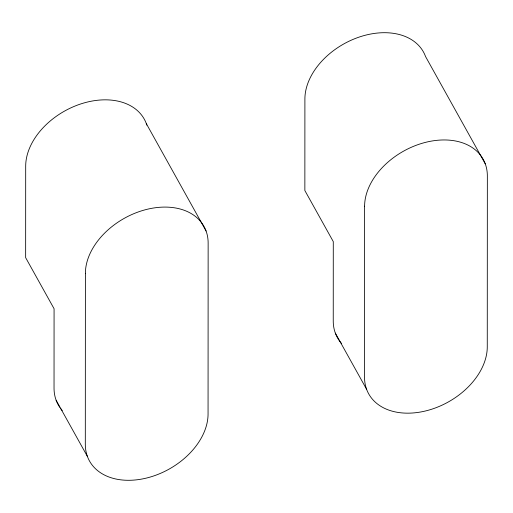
<?xml version="1.0" encoding="UTF-8"?>
<svg xmlns="http://www.w3.org/2000/svg" width="513" height="513" viewBox="0 0 513 513"><rect width="100%" height="100%" fill="white"/><g stroke="black" fill="none" stroke-linecap="round" stroke-linejoin="round"><path stroke-width="0.77" d="M485.266 163.839L425.566 56.577A65.452 45.792 -29.1 0 0 358.292 37.378A65.452 45.792 -29.1 0 0 304.902 98.951L304.857 190.535L333.283 241.61L333.245 320.978A65.452 45.792 -29.1 0 0 341.459 343.377M335.329 333.104L366.603 389.29M146.359 123.71L206.059 230.972M56.122 400.236L87.396 456.423M146.84 125.134A65.452 45.792 -29.1 0 0 80.073 104.171A65.452 45.792 -29.1 0 0 25.695 166.084L25.65 257.661L54.077 308.736L54.038 388.11A65.452 45.792 -29.1 0 0 59.784 407.341M62.246 410.503A65.452 45.792 -29.1 0 1 60.726 408.649M85.395 273.339L85.312 444.29A65.452 45.792 -29.1 0 0 146.66 478.013A65.452 45.792 -29.1 0 0 208.06 414.049L208.143 243.098A65.452 45.792 -29.1 0 0 146.795 209.375A65.452 45.792 -29.1 0 0 85.395 273.339M364.602 206.213L364.519 377.164A65.452 45.792 -29.1 0 0 425.867 410.881A65.452 45.792 -29.1 0 0 487.267 346.916L487.35 175.965A65.452 45.792 -29.1 0 0 426.002 142.242A65.452 45.792 -29.1 0 0 364.602 206.213"/></g></svg>
